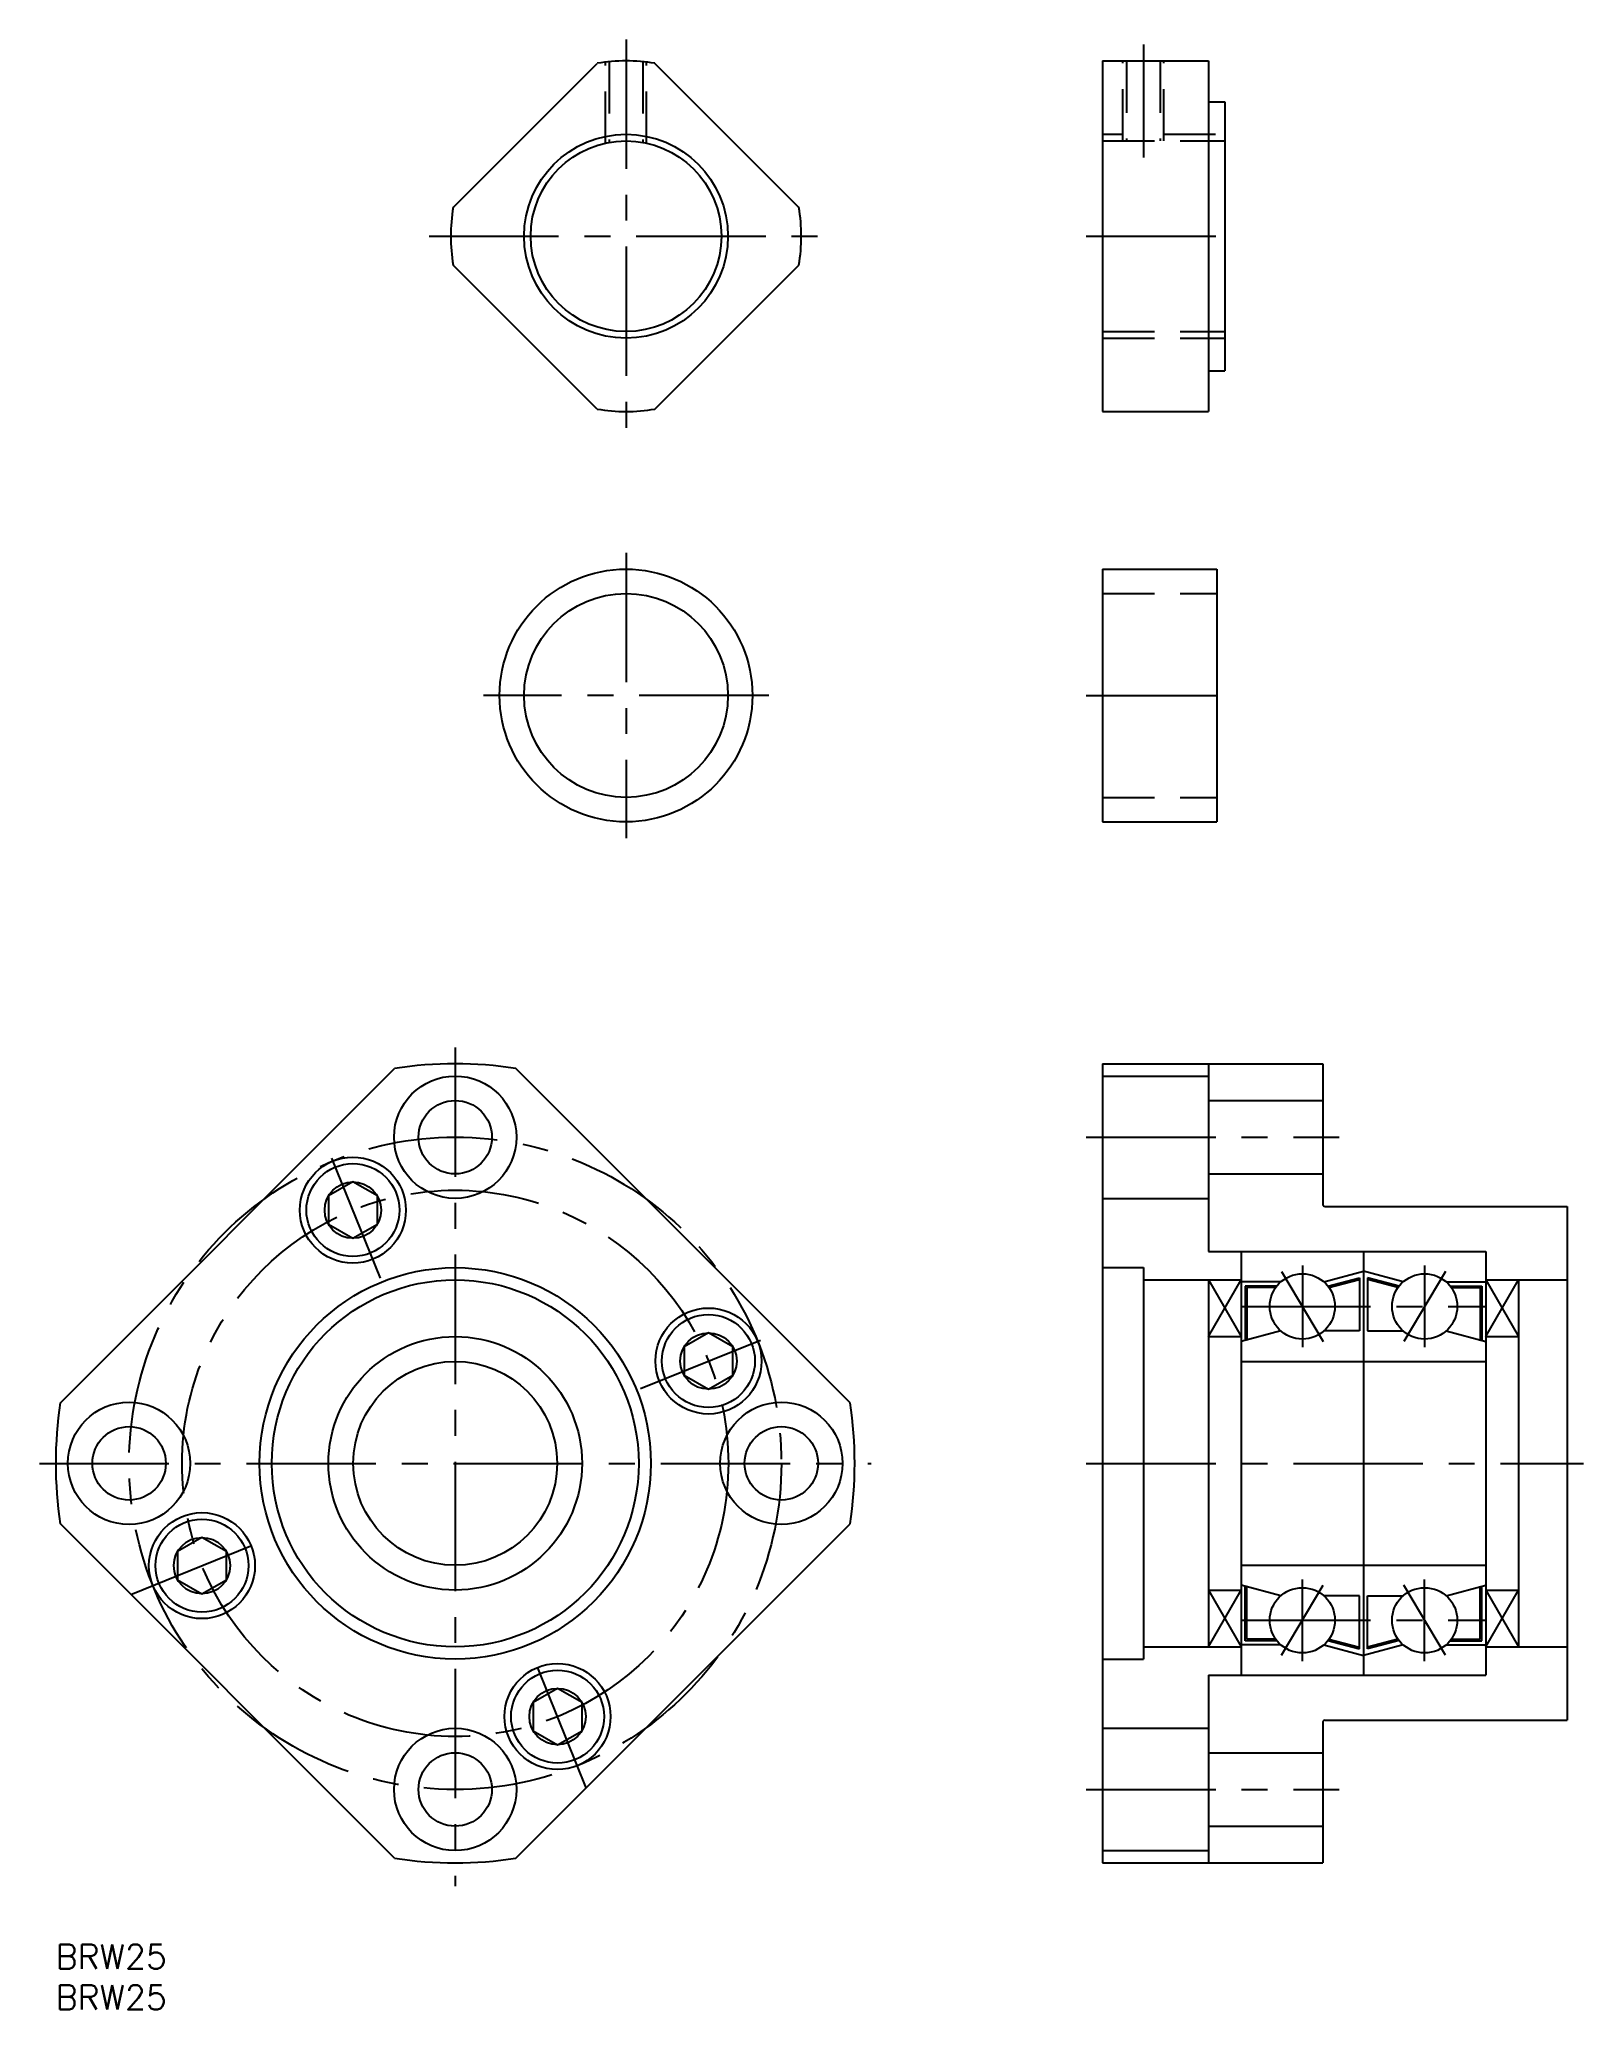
# Model space of a CAD drawing. Extents: x -2 to 187, y -8 to 234.
import ezdxf

# ---------------------------------------------------------------- set-up
doc = ezdxf.new("R2010")
doc.units = 0
doc.header["$LTSCALE"] = 0.5
doc.linetypes.add('CENTER', pattern=[50.8, 31.75, -6.35, 6.35, -6.35])
doc.linetypes.add('DASHED', pattern=[19.05, 12.7, -6.35])
for name, color, linetype in [('MSM_CENTER', 1, 'CENTER'), ('MSM_CONTINUOUS', 7, 'CONTINUOUS'), ('MSM_DASHED', 4, 'DASHED'), ('MSM_NARROW', 5, 'CONTINUOUS'), ('MSM_PART_NUMBER', 7, 'CONTINUOUS')]:
    doc.layers.add(name, color=color, linetype=linetype)
doc.styles.get("Standard").update_dxf_attribs({"font": 'txt.shx', "height": 3, "bigfont": 'bigfont.shx'})

# ---------------------------------------------------------------- blocks, each defined once
blk = doc.blocks.new('*U4')
at = {"layer": 'MSM_PART_NUMBER'}
blk.add_text('BRW25', height=3, dxfattribs=at).set_placement((0, -3))
blk = doc.blocks.new('*U5')
at = {"layer": 'MSM_PART_NUMBER'}
blk.add_text('BRW25', height=3, dxfattribs=at).set_placement((0, -8))

msp = doc.modelspace()

# ---------------------------------------------------------------- linework, layer by layer
at = {"layer": 'MSM_CENTER'}
for p, q in [((69.95, 233.65), (69.95, 185.36)), ((133.4, 233.01), (133.4, 219.18)), ((45.81, 209.51), (94.1, 209.51)), ((126.4, 209.51), (145.4, 209.51)), ((69.95, 170.68), (69.95, 135.68)), ((87.45, 153.18), (52.45, 153.18)), ((126.4, 153.18), (144.4, 153.18)), ((49, 110), (49, 7.12)), ((39.82, 81.72), (33.08, 98.41)), ((126.4, 99), (157.4, 99)), ((150.33, 82.54), (155.46, 73.96)), ((152.9, 83.25), (152.9, 73.25)), ((170.46, 82.54), (165.33, 73.96)), ((167.9, 83.25), (167.9, 73.25)), ((145.4, 78.25), (175.4, 78.25)), ((71.72, 68.18), (88.41, 74.92)), ((-2, 59), (100, 59)), ((126.4, 59), (187.4, 59)), ((9.21, 42.93), (26.28, 49.82)), ((150.33, 35.46), (155.46, 44.04)), ((152.9, 34.75), (152.9, 44.75)), ((170.46, 35.46), (165.33, 44.04)), ((167.9, 34.75), (167.9, 44.75)), ((145.4, 39.75), (175.4, 39.75)), ((65.07, 19.21), (58.18, 36.28)), ((126.4, 19), (157.4, 19))]:
    msp.add_line(p, q, dxfattribs=at)
for radius in [40, 33.5]:
    msp.add_circle((49, 59), radius, dxfattribs=at)
at = {"layer": 'MSM_CONTINUOUS'}
for p, q in [((48.75, 213.05), (66.41, 230.71)), ((91.16, 213.05), (73.5, 230.71)), ((128.4, 231.01), (141.4, 231.01)), ((128.4, 231.01), (128.4, 188.01)), ((141.4, 231.01), (141.4, 188.01)), ((141.4, 226.01), (143.4, 226.01)), ((143.4, 226.01), (143.4, 193.01)), ((66.41, 188.3), (48.75, 205.96)), ((73.5, 188.3), (91.16, 205.96)), ((141.4, 193.01), (143.4, 193.01)), ((128.4, 188.01), (141.4, 188.01)), ((128.4, 168.68), (142.4, 168.68)), ((128.4, 168.68), (128.4, 137.68)), ((142.4, 168.68), (142.4, 137.68)), ((128.4, 137.68), (142.4, 137.68)), ((0.57, 66.43), (41.57, 107.43)), ((97.43, 66.43), (56.43, 107.43)), ((128.4, 108), (155.4, 108)), ((128.4, 108), (128.4, 10)), ((128.4, 106.5), (141.4, 106.5)), ((141.4, 108), (141.4, 85)), ((155.4, 108), (155.4, 90.8)), ((141.4, 103.5), (155.4, 103.5)), ((141.4, 94.5), (155.4, 94.5)), ((36.45, 93.52), (33.45, 91.79)), ((39.45, 91.79), (36.45, 93.52)), ((33.45, 91.79), (33.45, 88.33)), ((39.45, 88.33), (39.45, 91.79)), ((128.4, 91.5), (141.4, 91.5)), ((155.7, 90.5), (185.4, 90.5)), ((185.4, 90.5), (185.4, 27.5)), ((33.45, 88.33), (36.45, 86.6)), ((36.45, 86.6), (39.45, 88.33)), ((141.4, 85), (175.4, 85)), ((145.4, 85), (145.4, 33)), ((160.4, 85), (160.4, 33)), ((175.4, 85), (175.4, 33)), ((128.4, 83), (133.4, 83)), ((133.4, 83), (133.4, 35)), ((155.54, 81.25), (160.4, 82.55)), ((165.25, 81.25), (160.4, 82.55)), ((133.4, 81.5), (145.4, 81.5)), ((141.4, 81.5), (141.4, 36.5)), ((150.25, 81.25), (145.4, 81.25)), ((145.9, 80.75), (145.9, 74.08)), ((149.77, 80.75), (145.9, 80.75)), ((146.1, 80.55), (146.1, 74.14)), ((149.62, 80.55), (146.1, 80.55)), ((156.03, 80.73), (159.9, 81.77)), ((156.16, 80.56), (159.9, 81.56)), ((159.9, 81.77), (159.9, 75.25)), ((160.9, 81.77), (160.9, 75.25)), ((164.76, 80.73), (160.9, 81.77)), ((164.63, 80.56), (160.9, 81.56)), ((170.54, 81.25), (175.4, 81.25)), ((171.02, 80.75), (174.9, 80.75)), ((171.17, 80.55), (174.7, 80.55)), ((174.7, 80.55), (174.7, 74.14)), ((174.9, 80.75), (174.9, 74.08)), ((175.4, 81.5), (185.4, 81.5)), ((179.4, 81.5), (179.4, 36.5)), ((80.06, 75.01), (77.06, 73.28)), ((83.06, 73.28), (80.06, 75.01)), ((150.25, 75.25), (145.4, 73.95)), ((159.9, 75.25), (155.54, 75.25)), ((160.9, 75.25), (165.25, 75.25)), ((170.54, 75.25), (175.4, 73.95)), ((77.06, 73.28), (77.06, 69.82)), ((83.06, 69.82), (83.06, 73.28)), ((141.4, 74.55), (145.4, 74.55)), ((175.4, 74.55), (179.4, 74.55)), ((145.4, 71.5), (175.4, 71.5)), ((77.06, 69.82), (80.06, 68.09)), ((80.06, 68.09), (83.06, 69.82)), ((41.57, 10.57), (0.57, 51.57)), ((56.43, 10.57), (97.43, 51.57)), ((17.94, 49.91), (14.94, 48.18)), ((20.94, 48.18), (17.94, 49.91)), ((14.94, 48.18), (14.94, 44.72)), ((20.94, 44.72), (20.94, 48.18)), ((145.4, 46.5), (175.4, 46.5)), ((14.94, 44.72), (17.94, 42.99)), ((17.94, 42.99), (20.94, 44.72)), ((150.25, 42.75), (145.4, 44.05)), ((145.9, 37.25), (145.9, 43.92)), ((146.1, 37.45), (146.1, 43.86)), ((170.54, 42.75), (175.4, 44.05)), ((174.7, 37.45), (174.7, 43.86)), ((174.9, 37.25), (174.9, 43.92)), ((141.4, 43.45), (145.4, 43.45)), ((159.9, 42.75), (155.54, 42.75)), ((159.9, 36.23), (159.9, 42.75)), ((160.9, 36.23), (160.9, 42.75)), ((160.9, 42.75), (165.25, 42.75)), ((175.4, 43.45), (179.4, 43.45)), ((133.4, 36.5), (145.4, 36.5)), ((150.25, 36.75), (145.4, 36.75)), ((149.77, 37.25), (145.9, 37.25)), ((149.62, 37.45), (146.1, 37.45)), ((155.54, 36.75), (160.4, 35.45)), ((156.03, 37.27), (159.9, 36.23)), ((156.16, 37.44), (159.9, 36.44)), ((165.25, 36.75), (160.4, 35.45)), ((164.63, 37.44), (160.9, 36.44)), ((164.76, 37.27), (160.9, 36.23)), ((170.54, 36.75), (175.4, 36.75)), ((171.02, 37.25), (174.9, 37.25)), ((171.17, 37.45), (174.7, 37.45)), ((175.4, 36.5), (185.4, 36.5)), ((128.4, 35), (133.4, 35)), ((141.4, 33), (141.4, 10)), ((141.4, 33), (175.4, 33)), ((61.55, 31.4), (58.55, 29.67)), ((58.55, 29.67), (58.55, 26.21)), ((64.55, 29.67), (61.55, 31.4)), ((64.55, 26.21), (64.55, 29.67)), ((155.4, 27.2), (155.4, 10)), ((155.7, 27.5), (185.4, 27.5)), ((58.55, 26.21), (61.55, 24.48)), ((61.55, 24.48), (64.55, 26.21)), ((128.4, 26.5), (141.4, 26.5)), ((141.4, 23.5), (155.4, 23.5)), ((141.4, 14.5), (155.4, 14.5)), ((128.4, 11.5), (141.4, 11.5)), ((128.4, 10), (155.4, 10))]:
    msp.add_line(p, q, dxfattribs=at)
for centre, radius in [((69.95, 209.51), 11.69), ((69.95, 153.18), 15.5), ((69.95, 153.18), 12.5), ((49, 99), 7.5), ((49, 99), 4.5), ((36.45, 90.06), 6.5), ((36.45, 90.06), 5.7), ((36.45, 90.06), 3.46), ((49, 59), 24), ((152.9, 78.25), 4), ((167.9, 78.25), 4), ((49, 59), 22.5), ((80.06, 71.55), 6.5), ((80.06, 71.55), 5.7), ((80.06, 71.55), 3.46), ((49, 59), 15.55), ((49, 59), 12.5), ((9, 59), 7.5), ((89, 59), 7.5), ((9, 59), 4.5), ((89, 59), 4.5), ((17.94, 46.45), 6.5), ((17.94, 46.45), 5.7), ((17.94, 46.45), 3.46), ((152.9, 39.75), 4), ((167.9, 39.75), 4), ((61.55, 27.94), 6.5), ((61.55, 27.94), 5.7), ((61.55, 27.94), 3.46), ((49, 19), 7.5), ((49, 19), 4.5)]:
    msp.add_circle(centre, radius, dxfattribs=at)
for centre, radius, start, end in [((69.95, 209.51), 21.5, 80.516, 99.484), ((69.95, 209.51), 21.5, 170.516, 189.484), ((69.95, 209.51), 21.5, 350.516, 9.484), ((69.95, 209.51), 21.5, 260.516, 279.484), ((49, 59), 49, 81.2812, 98.7188), ((155.7, 90.8), 0.3, 180, 270), ((49, 59), 49, 171.2812, 188.7188), ((49, 59), 49, 351.2812, 8.7188), ((155.7, 27.2), 0.3, 90, 180), ((49, 59), 49, 261.2812, 278.7188)]:
    msp.add_arc(centre, radius, start, end, dxfattribs=at)
at = {"layer": 'MSM_DASHED'}
for p, q in [((67.45, 220.92), (67.45, 230.86)), ((67.89, 230.91), (67.89, 221.02)), ((72.02, 230.91), (72.02, 221.02)), ((72.45, 220.92), (72.45, 230.86)), ((130.9, 221.19), (130.9, 231.01)), ((131.33, 231.01), (131.33, 221.19)), ((135.46, 231.01), (135.46, 221.19)), ((135.9, 221.19), (135.9, 231.01)), ((128.4, 222.01), (130.9, 222.01)), ((128.4, 221.19), (143.4, 221.19)), ((135.9, 222.01), (143.4, 222.01)), ((128.4, 197.82), (143.4, 197.82)), ((128.4, 197.01), (143.4, 197.01)), ((128.4, 165.68), (142.4, 165.68)), ((128.4, 140.68), (142.4, 140.68))]:
    msp.add_line(p, q, dxfattribs=at)
at = {"layer": 'MSM_NARROW'}
for p, q in [((141.4, 74.55), (145.4, 81.5)), ((141.4, 81.5), (145.4, 74.55)), ((175.4, 81.5), (179.4, 74.55)), ((175.4, 74.55), (179.4, 81.5)), ((141.4, 43.45), (145.4, 36.5)), ((141.4, 36.5), (145.4, 43.45)), ((175.4, 36.5), (179.4, 43.45)), ((175.4, 43.45), (179.4, 36.5))]:
    msp.add_line(p, q, dxfattribs=at)
msp.add_circle((69.95, 209.51), 12.5, dxfattribs=at)

# ---------------------------------------------------------------- block references
at = {"layer": 'MSM_CONTINUOUS'}
for name in ['*U4', '*U5']:
    msp.add_blockref(name, (0, 0), dxfattribs=at)

doc.saveas('drawing.dxf')
